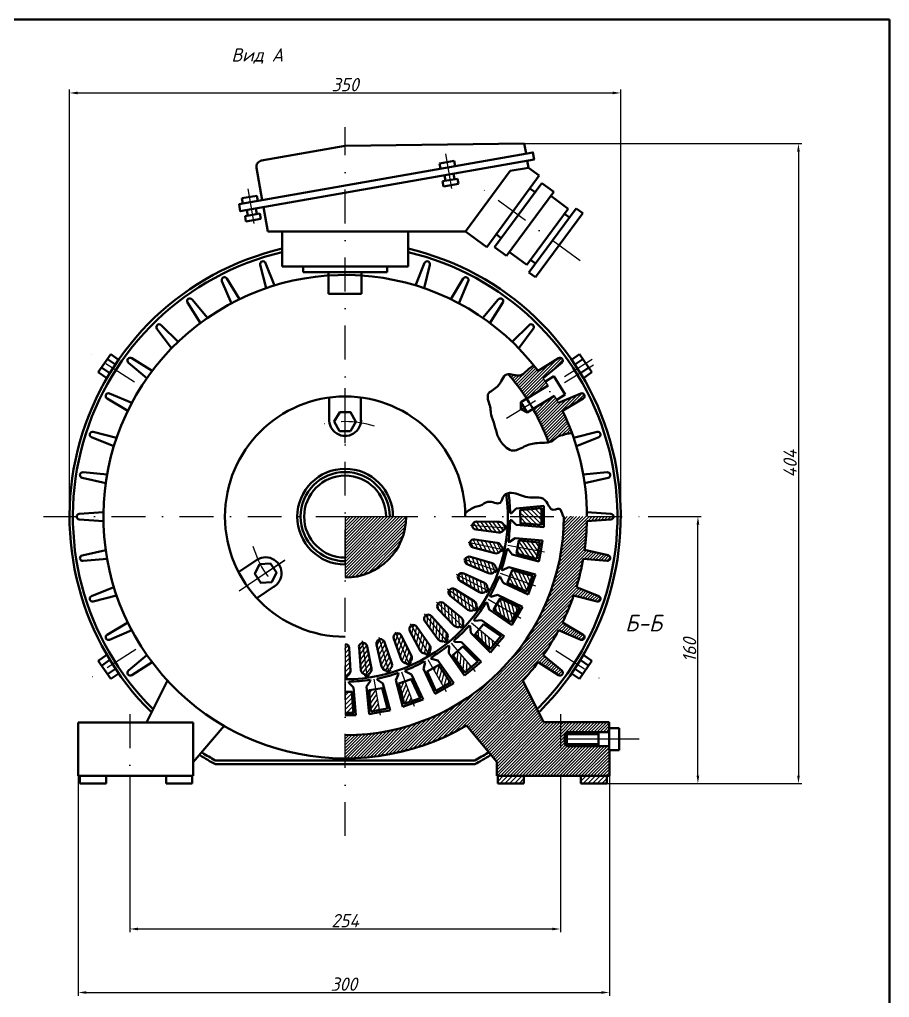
# Model space of a CAD drawing. Header units: millimetres. Extents: x 20 to 1445, y 5 to 729.
# Drawn here: x 510.2 to 836, y 222.6 to 589 of the extents above; entities that cross this region are included whole.
import ezdxf

# ---------------------------------------------------------------- set-up
doc = ezdxf.new("R2010")
doc.units = ezdxf.units.MM
doc.linetypes.add('DASHDOT', pattern=[25.4, 12.7, -6.35, 0, -6.35])
doc.styles.add('GOST', font='isocp3.shx', dxfattribs={"oblique": 15})
doc.styles.add('ЕСКД', font='GOST Common.ttf', dxfattribs={"oblique": 15})
doc.dimstyles.new('GOST', dxfattribs={"dimscale": 0, "dimtxt": 3, "dimasz": 3, "dimexe": 1.25, "dimexo": 0, "dimtad": 1, "dimtoh": 1, "dimdec": 3, "dimdsep": 46, "dimtxsty": 'GOST', "dimcen": 5, "dimadec": 3, "dimazin": 2, "dimtfac": 1, "dimtdec": 4, "dimtmove": 1, "dimatfit": 3, "dimfxl": 1, "dimtolj": 1, "dimtzin": 0, "dimarcsym": 0})
pattern_1 = [(45, (-73.6912, -100.6765), (-0.8802327, 0.8802327), [])]
pattern_2 = [(85, (-73.6912, -100.6765), (-1.2401, 0.1084947), [])]
pattern_3 = [(125, (-73.6912, -100.6765), (-1.0197108, -0.7140092), [])]

# ---------------------------------------------------------------- blocks, each defined once
blk = doc.blocks.new('*D5')
at = {"color": 0, "lineweight": -2, "transparency": 16777216}
for p, q in [((551.51, 305.64), (551.51, 247.04)), ((712.76, 305.67), (712.76, 247.04)), ((554.51, 248.29), (709.76, 248.29))]:
    blk.add_line(p, q, dxfattribs=at)
at = {"color": 0, "transparency": 16777216}
for points in [[(554.51, 248.79), (554.51, 247.79), (551.51, 248.29)], [(709.76, 248.79), (709.76, 247.79), (712.76, 248.29)]]:
    blk.add_solid(points, dxfattribs=at)
at = {"layer": 'Defpoints', "color": 0, "transparency": 16777216}
for p in [(551.51, 305.64), (712.76, 305.67), (712.76, 248.29)]:
    blk.add_point(p, dxfattribs=at)
at = {"color": 0, "transparency": 16777216, "insert": (632.14, 251.41), "char_height": 3, "attachment_point": 5, "style": 'ЕСКД'}
blk.add_mtext('\\A1;{\\H1.6667x;254}', dxfattribs=at)
blk = doc.blocks.new('*D6')
at = {"color": 0, "lineweight": -2, "transparency": 16777216}
for p, q in [((745.58, 402.77), (765.53, 402.77)), ((764.28, 305.78), (764.28, 399.77)), ((736.16, 302.78), (765.53, 302.78))]:
    blk.add_line(p, q, dxfattribs=at)
at = {"color": 0, "transparency": 16777216}
for points in [[(763.78, 399.77), (764.78, 399.77), (764.28, 402.77)], [(763.78, 305.78), (764.78, 305.78), (764.28, 302.78)]]:
    blk.add_solid(points, dxfattribs=at)
at = {"layer": 'Defpoints', "color": 0, "transparency": 16777216}
for p in [(745.58, 402.77), (764.28, 402.77), (736.16, 302.78)]:
    blk.add_point(p, dxfattribs=at)
at = {"color": 0, "transparency": 16777216, "insert": (761.16, 352.78), "char_height": 3, "width": 5.9079, "attachment_point": 5, "rotation": 90, "style": 'ЕСКД'}
blk.add_mtext('\\A1;{\\H1.6667x;160}', dxfattribs=at)
blk = doc.blocks.new('*D7')
at = {"color": 0, "lineweight": -2, "transparency": 16777216}
for p, q in [((528.92, 402.77), (528.92, 562.75)), ((531.92, 561.5), (732.36, 561.5)), ((735.36, 402.77), (735.36, 562.75))]:
    blk.add_line(p, q, dxfattribs=at)
at = {"color": 0, "transparency": 16777216}
for points in [[(531.92, 562), (531.92, 561), (528.92, 561.5)], [(732.36, 562), (732.36, 561), (735.36, 561.5)]]:
    blk.add_solid(points, dxfattribs=at)
at = {"layer": 'Defpoints', "color": 0, "transparency": 16777216}
for p in [(735.36, 561.5), (528.92, 402.77), (735.36, 402.77)]:
    blk.add_point(p, dxfattribs=at)
at = {"color": 0, "transparency": 16777216, "insert": (632.14, 564.62), "char_height": 3, "attachment_point": 5, "style": 'ЕСКД'}
blk.add_mtext('\\A1;{\\H1.6667x;350}', dxfattribs=at)
blk = doc.blocks.new('*D8')
at = {"color": 0, "lineweight": -2, "transparency": 16777216}
for p, q in [((699.25, 542.51), (803.18, 542.51)), ((801.93, 539.51), (801.93, 305.78)), ((726.32, 302.78), (803.18, 302.78))]:
    blk.add_line(p, q, dxfattribs=at)
at = {"color": 0, "transparency": 16777216}
for points in [[(801.43, 539.51), (802.43, 539.51), (801.93, 542.51)], [(801.43, 305.78), (802.43, 305.78), (801.93, 302.78)]]:
    blk.add_solid(points, dxfattribs=at)
at = {"layer": 'Defpoints', "color": 0, "transparency": 16777216}
for p in [(699.25, 542.51), (726.32, 302.78), (801.93, 302.78)]:
    blk.add_point(p, dxfattribs=at)
at = {"color": 0, "transparency": 16777216, "insert": (798.8, 422.64), "char_height": 3, "attachment_point": 5, "rotation": 90, "style": 'ЕСКД'}
blk.add_mtext('\\A1;{\\H1.6667x;404}', dxfattribs=at)
blk = doc.blocks.new('*D9')
at = {"color": 0, "lineweight": -2, "transparency": 16777216}
for p, q in [((532.21, 305.64), (532.21, 223.25)), ((731.1, 305.7), (731.1, 223.25)), ((535.21, 224.5), (728.1, 224.5))]:
    blk.add_line(p, q, dxfattribs=at)
at = {"color": 0, "transparency": 16777216}
for points in [[(535.21, 225), (535.21, 224), (532.21, 224.5)], [(728.1, 225), (728.1, 224), (731.1, 224.5)]]:
    blk.add_solid(points, dxfattribs=at)
at = {"layer": 'Defpoints', "color": 0, "transparency": 16777216}
for p in [(532.21, 305.64), (731.1, 305.7), (731.1, 224.5)]:
    blk.add_point(p, dxfattribs=at)
at = {"color": 0, "transparency": 16777216, "insert": (631.66, 227.62), "char_height": 3, "attachment_point": 5, "style": 'ЕСКД'}
blk.add_mtext('\\A1;{\\H1.6667x;300}', dxfattribs=at)

msp = doc.modelspace()

# ---------------------------------------------------------------- hatches: boundary and pattern name
at = {"transparency": 33554687}
h = msp.add_hatch(dxfattribs=at)
h.set_pattern_fill('ANSI31', color=256, scale=0.2588, style=0)
edge = h.paths.add_edge_path()
edge.add_spline(control_points=[(702.7453, 459.4668), (699.9138, 457.6674), (698.5461, 454.5177), (694.5766, 456.2561), (693.2287, 456.1622)], knot_values=[2.56126803, 2.56126803, 2.56126803, 2.56126803, 12.30466746, 20.68864538, 20.68864538, 20.68864538, 20.68864538], degree=3, periodic=0)
edge.add_arc((631.4047, 402.3273), 81.9781, 32.975966, 41.048608, ccw=False)
edge.add_line((700.1761, 446.9469), (708.2266, 451.8654))
edge.add_arc((632.1364, 402.7743), 90.552, 32.828847, 34.943129)
edge.add_line((706.3637, 454.6391), (713.2995, 460.4524))
edge.add_arc((712.6271, 461.2546), 1.0467, 309.968209, 482.031791)
edge.add_line((712.072, 462.142), (704.3999, 457.342))
edge.add_arc((632.1364, 402.7743), 90.552, 37.057217, 38.76129)
h = msp.add_hatch(dxfattribs=at)
h.set_pattern_fill('ANSI31', color=256, scale=0.2588, style=0)
edge = h.paths.add_edge_path()
edge.add_spline(control_points=[(708.3362, 430.6461), (708.9004, 430.7689), (710.2613, 431.2565), (711.961, 433.3266), (714.2853, 433.3165), (715.2509, 433.9632), (717.1225, 434.0316)], knot_values=[124.2265027, 124.2265027, 124.2265027, 124.2265027, 127.55042203, 132.70067985, 138.45738994, 139.4971217, 139.4971217, 139.4971217, 139.4971217], degree=3, periodic=0)
edge.add_arc((632.1364, 402.7743), 90.552, 20.193153, 25.942958)
edge.add_line((713.5634, 442.3886), (721.3232, 447.0453))
edge.add_arc((720.7846, 447.9428), 1.0467, 300.968209, 473.031791)
edge.add_line((720.3751, 448.9061), (712.0467, 445.3654))
edge.add_arc((632.1364, 402.7743), 90.552, 28.057042, 30.016182)
edge.add_line((710.5439, 448.0724), (702.4933, 443.154))
edge.add_arc((631.4047, 402.3273), 81.9781, 20.208882, 29.869062, ccw=False)
h = msp.add_hatch(dxfattribs=at)
h.set_pattern_fill('ANSI31', scale=0.392075, angle=90)
h.set_pattern_definition([(135, (-73.6912, -100.6765), (-0.8802327, -0.8802327), [])])
h.paths.add_polyline_path([(705.6527, 402.7913), (705.6456, 405.9572), (697.758, 405.2504), (697.7644, 402.7799)])
h.paths.add_polyline_path([(705.6598, 399.6422), (705.6527, 402.7743), (697.7644, 402.7743), (697.7709, 400.3098)])
h = msp.add_hatch(dxfattribs=at)
h.set_pattern_fill('ANSI31', color=256, scale=0.2588)
edge = h.paths.add_edge_path()
edge.add_line((712.7622, 325.7457), (706.478, 325.7457))
edge.add_line((706.478, 325.7457), (698.6616, 341.3409))
edge.add_arc((632.1364, 402.7743), 90.552, 317.278755, 322.942958)
edge.add_line((704.4001, 348.2068), (712.0721, 343.4069))
edge.add_arc((712.6273, 344.2942), 1.0467, 237.968209, 410.031791)
edge.add_line((713.2996, 345.0964), (706.3639, 350.9097))
edge.add_arc((632.1364, 402.7743), 90.552, 325.057042, 331.942958)
edge.add_line((712.0467, 360.1831), (720.3751, 356.6425))
edge.add_arc((720.7846, 357.6058), 1.0467, 246.968209, 419.031791)
edge.add_line((721.3232, 358.5033), (713.5634, 363.1599))
edge.add_arc((632.1364, 402.7743), 90.552, 334.057042, 340.942958)
edge.add_line((717.7256, 373.2082), (726.5053, 371.014))
edge.add_arc((726.7591, 372.0295), 1.0467, 255.968209, 428.031791)
edge.add_line((727.1507, 373.0002), (718.758, 376.3857))
edge.add_arc((632.1364, 402.7743), 90.552, 343.057042, 349.978809)
edge.add_line((721.3069, 387.0171), (730.3223, 386.2233))
edge.add_arc((730.4141, 387.266), 1.0467, 264.968209, 437.031791)
edge.add_line((730.649, 388.286), (721.8275, 390.3175))
edge.add_arc((632.1364, 402.7743), 90.552, 352.09303, 358.942958)
edge.add_line((722.673, 401.1038), (731.701, 401.7301))
edge.add_arc((731.6286, 402.7743), 1.0467, 273.968209, 360)
edge.add_line((732.6753, 402.7743), (714.0426, 402.7743))
edge.add_arc((632.1364, 402.7743), 81.9063, -90, 0, ccw=False)
edge.add_line((632.1364, 320.868), (632.1364, 312.2223))
edge.add_arc((632.1364, 402.7743), 90.552, 270, 300.152809)
edge.add_line((677.6214, 324.475), (688.9113, 310.9449))
edge.add_line((688.9113, 310.9449), (688.9113, 305.6413))
edge.add_line((688.9113, 305.6413), (712.7622, 305.6793))
edge.add_line((712.7622, 305.6793), (712.7622, 325.7457))
h.paths.add_polyline_path([(712.7622, 305.6793), (731.1032, 305.7006), (731.0978, 315.2985), (731.0969, 316.7792), (731.0954, 316.7792), (715.1398, 316.7792), (714.3997, 317.5194), (714.3997, 319.396), (714.3997, 319.3841)], flags=17)
h = msp.add_hatch(dxfattribs=at)
h.set_pattern_fill('ANSI31', scale=0.2588)
edge = h.paths.add_edge_path()
edge.add_line((632.1364, 402.7743), (654.9736, 402.7743))
edge.add_arc((632.1364, 402.7743), 22.8372, -90, 0, ccw=False)
edge.add_line((632.1364, 379.937), (632.1364, 402.7743))
h = msp.add_hatch(dxfattribs=at)
h.set_pattern_fill('ANSI31', scale=0.392075, angle=80)
h.set_pattern_definition(pattern_3)
h.paths.add_polyline_path([(689.8671, 400.8475), (681.3992, 400.9535, 0.41421356), (679.7626, 399.5292), (692.2898, 398.6603), (692.3364, 399.3318), (691.6681, 399.3789, 0.31748755)])
h.paths.add_polyline_path([(691.575, 398.0348), (692.2431, 397.9877), (692.2898, 398.6603), (679.7626, 399.5292, 0.41421356), (681.1869, 397.8925), (689.5883, 396.8285, 0.31755001)])
h = msp.add_hatch(dxfattribs=at)
h.set_pattern_fill('ANSI31', scale=0.392075, angle=72)
h.set_pattern_definition([(117, (-73.6912, -100.6765), (-1.109158, -0.5651442), [])])
h.paths.add_polyline_path([(689.0633, 393.0006), (680.687, 394.247, 0.41421356), (678.8733, 393.0562), (691.1691, 390.5068), (691.3058, 391.1659), (690.6499, 391.3027, 0.31748755)])
h.paths.add_polyline_path([(691.1691, 390.5068), (678.8733, 393.0562, 0.41421356), (680.0641, 391.2425), (688.2454, 389.0558, 0.31755001), (690.3766, 389.9834), (691.0323, 389.8467)])
h = msp.add_hatch(dxfattribs=at)
h.set_pattern_fill('ANSI31', scale=0.392075, angle=80)
h.set_pattern_definition(pattern_3)
h.paths.add_polyline_path([(697.1923, 393.8142), (696.7686, 391.3851), (704.5396, 390.0299), (705.0823, 393.1345)])
h.paths.add_polyline_path([(703.9948, 386.9138), (704.5396, 390.0299), (696.7686, 391.3851), (696.3433, 388.9471)])
h = msp.add_hatch(dxfattribs=at)
h.set_pattern_fill('ANSI31', scale=0.392075, angle=64)
h.set_pattern_definition([(109, (-73.6912, -100.6765), (-1.1770166, -0.4052793), [])])
h.paths.add_polyline_path([(679.0636, 387.6956, 0.41421356), (677.1064, 386.7592), (688.9485, 382.5817), (689.1724, 383.2164), (688.5409, 383.44, 0.31748755), (687.1967, 385.3357)])
h.paths.add_polyline_path([(677.1064, 386.7592, 0.41421356), (678.0428, 384.802), (685.8564, 381.5365, 0.31755001), (688.0928, 382.1694), (688.7242, 381.9459), (688.9485, 382.5817)])
h = msp.add_hatch(dxfattribs=at)
h.set_pattern_fill('ANSI31', scale=0.392075, angle=56)
h.set_pattern_definition([(101, (-73.6912, -100.6765), (-1.2219659, -0.2375261), [])])
h.paths.add_polyline_path([(676.5832, 381.4604, 0.41483946), (674.5143, 380.7993), (685.6701, 375.0345), (685.9794, 375.6326), (685.3846, 375.941, 0.31748755), (684.3141, 378.0036)])
h.paths.add_polyline_path([(674.5143, 380.7993, 0.41358794), (675.1739, 378.7348), (682.4637, 374.425, 0.31755001), (684.7659, 374.7441), (685.3606, 374.4358), (685.6701, 375.0345)])
h = msp.add_hatch(dxfattribs=at)
h.set_pattern_fill('ANSI31', scale=0.392075, angle=70)
h.set_pattern_definition([(115, (-73.6912, -100.6765), (-1.1282055, -0.5260909), [])])
h.paths.add_polyline_path([(701.2264, 377.6503), (702.3027, 380.6443), (694.6455, 382.6646), (693.8089, 380.3347)])
h.paths.add_polyline_path([(700.1664, 374.7016), (701.2264, 377.6503), (693.8089, 380.3347), (692.9759, 378.0146)])
h = msp.add_hatch(dxfattribs=at)
h.set_pattern_fill('ANSI31', scale=0.392075, angle=54)
h.set_pattern_definition([(99, (-73.6912, -100.6765), (-1.229511, -0.1947354), [])])
h.paths.add_polyline_path([(673.2725, 375.6127, 0.41421356), (671.1344, 375.2437), (681.3946, 368.0039), (681.7827, 368.5538), (681.2357, 368.9407, 0.31748755), (680.4575, 371.1304)])
h.paths.add_polyline_path([(671.1344, 375.2437, 0.41421356), (671.5035, 373.1056), (678.1349, 367.8387, 0.31755001), (680.4591, 367.8398), (681.0059, 367.453), (681.3946, 368.0039)])
h = msp.add_hatch(dxfattribs=at)
h.set_pattern_fill('ANSI31', scale=0.392075, angle=48)
h.set_pattern_definition([(93, (-73.6912, -100.6765), (-1.243131, -0.0651497), [])])
h.paths.add_polyline_path([(669.1995, 370.2714, 0.41421356), (667.031, 370.199), (676.2017, 361.6208), (676.6615, 362.1124), (676.1727, 362.5706, 0.31748755), (675.7021, 364.8463)])
h.paths.add_polyline_path([(667.031, 370.199, 0.41421356), (667.1034, 368.0306), (672.9501, 361.9042, 0.31755001), (675.2525, 361.5866), (675.7411, 361.1285), (676.2017, 361.6208)])
h = msp.add_hatch(dxfattribs=at)
h.set_pattern_fill('ANSI31', scale=0.392075, angle=60)
h.set_pattern_definition([(105, (-73.6912, -100.6765), (-1.2024203, -0.3221875), [])])
h.paths.add_polyline_path([(694.2031, 363.2599), (695.7974, 366.0058), (688.97, 369.9569), (687.7262, 367.8129)])
h.paths.add_polyline_path([(690.2054, 372.0865), (688.97, 369.9569), (695.7974, 366.0058), (697.374, 368.7212)])
h = msp.add_hatch(dxfattribs=at)
h.set_pattern_fill('ANSI31', scale=0.392075, angle=40)
h.set_pattern_definition(pattern_2)
h.paths.add_polyline_path([(664.4325, 365.5299, 0.41170074), (662.2848, 365.7626), (670.1882, 356.0045), (670.7104, 356.4282), (670.2888, 356.9489, 0.31748755), (670.1334, 359.2676)])
h.paths.add_polyline_path([(662.2848, 365.7626, 0.41673086), (662.0501, 363.5963), (667.0053, 356.7288, 0.31755001), (669.2428, 356.0998), (669.6643, 355.5792), (670.1882, 356.0045)])
h = msp.add_hatch(dxfattribs=at)
h.set_pattern_fill('ANSI31', scale=0.392075, angle=24)
h.set_pattern_definition([(69, (-73.6912, -100.6765), (-1.1621555, 0.4461097), [])])
h.paths.add_polyline_path([(651.1534, 358.9892, 0.41421356), (650.3577, 356.9707), (653.2866, 349.0248, 0.31755001), (655.2729, 347.8179), (655.5391, 347.2033), (656.1575, 347.472)])
h.paths.add_polyline_path([(653.1719, 358.1934, 0.41421356), (651.1534, 358.9892), (656.1575, 347.472), (656.7748, 347.7402), (656.5085, 348.355, 0.31748755), (656.9815, 350.6302)])
h = msp.add_hatch(dxfattribs=at)
h.set_pattern_fill('ANSI31', scale=0.392075, angle=32)
h.set_pattern_definition([(77, (-73.6912, -100.6765), (-1.212932, 0.2800274), [])])
h.paths.add_polyline_path([(659.0488, 361.4741, 0.41421356), (656.9409, 361.988), (663.4642, 351.258), (664.0393, 351.6077), (663.692, 352.1805, 0.31748755), (663.8512, 354.4989)])
h.paths.add_polyline_path([(656.9409, 361.988, 0.41421356), (656.4269, 359.8801), (660.4088, 352.4061, 0.31755001), (662.5408, 351.4805), (662.8881, 350.9078), (663.4642, 351.258)])
h = msp.add_hatch(dxfattribs=at)
h.set_pattern_fill('ANSI31', scale=0.392075, angle=50)
h.set_pattern_definition([(95, (-73.6912, -100.6765), (-1.2401, -0.1084947), [])])
h.paths.add_polyline_path([(683.9966, 362.488), (682.4129, 360.5924), (688.4608, 355.5281), (690.491, 357.9562)], flags=17)
h.paths.add_polyline_path([(686.4402, 353.1115), (690.491, 357.9562), (683.9966, 362.488), (680.8289, 358.6965)])
h = msp.add_hatch(dxfattribs=at)
h.set_pattern_fill('ANSI31', scale=0.392075, angle=8)
h.set_pattern_definition([(53, (-73.6912, -100.6765), (-0.994171, 0.7491616), [])])
h.paths.add_polyline_path([(640.375, 354.1714, 0.41421356), (638.6473, 355.4838), (640.3469, 343.042), (641.0138, 343.1331), (640.9239, 343.797, 0.31748755), (641.9951, 345.8592)])
h.paths.add_polyline_path([(638.6473, 355.4838, 0.41421356), (637.3349, 353.7561), (638.0035, 345.314, 0.31755001), (639.589, 343.6145), (639.6789, 342.9508), (640.3469, 343.042)])
h = msp.add_hatch(dxfattribs=at)
h.set_pattern_fill('ANSI31', scale=0.392075, angle=16)
h.set_pattern_definition([(61, (-73.6912, -100.6765), (-1.088759, 0.603509), [])])
h.paths.add_polyline_path([(646.8943, 355.7427, 0.41421356), (645.002, 356.8041), (648.4028, 344.716), (649.0508, 344.8983), (648.87, 345.5434, 0.31748755), (649.6463, 347.7338)])
h.paths.add_polyline_path([(645.002, 356.8041, 0.41421356), (643.9406, 354.9117), (645.7682, 346.6428, 0.31755001), (647.5732, 345.1784), (647.7538, 344.5334), (648.4028, 344.716)])
h = msp.add_hatch(dxfattribs=at)
h.set_pattern_fill('ANSI31', scale=0.392075)
h.set_pattern_definition(pattern_1)
h.paths.add_polyline_path([(633.6705, 353.5035, 0.41421356), (632.1364, 355.0377), (632.1364, 342.4803), (632.8095, 342.4803), (632.8102, 343.1503, 0.31748755), (634.1507, 345.0486)])
h = msp.add_hatch(dxfattribs=at)
h.set_pattern_fill('ANSI31', scale=0.392075, angle=40)
h.set_pattern_definition(pattern_2)
h.paths.add_polyline_path([(679.3923, 346.4581), (681.8106, 348.4878), (676.211, 354.0875), (674.3215, 352.5005)], flags=17)
h.paths.add_polyline_path([(676.9736, 344.4279), (681.8106, 348.4878), (676.211, 354.0875), (672.4278, 350.9099)])
h = msp.add_hatch(dxfattribs=at)
h.set_pattern_fill('ANSI31', scale=0.392075, angle=30)
h.set_pattern_definition([(75, (-73.6912, -100.6765), (-1.2024203, 0.3221875), [])])
h.paths.add_polyline_path([(664.9501, 345.9386), (662.8069, 344.7014), (666.1539, 337.5266), (668.8937, 339.1068)], flags=17)
h.paths.add_polyline_path([(667.0858, 347.1714), (662.8069, 344.7014), (666.1539, 337.5266), (671.6243, 340.6817)])
h = msp.add_hatch(dxfattribs=at)
h.set_pattern_fill('ANSI31', scale=0.392075, angle=20)
h.set_pattern_definition([(65, (-73.6912, -100.6765), (-1.1282055, 0.5260909), [])])
h.paths.add_polyline_path([(657.2441, 333.6839), (660.2096, 334.7513), (656.8893, 341.9408), (654.5695, 341.1049)], flags=17)
h.paths.add_polyline_path([(654.2677, 332.6125), (660.2096, 334.7513), (656.8893, 341.9408), (652.2413, 340.2658)])
h = msp.add_hatch(dxfattribs=at)
h.set_pattern_fill('ANSI31', scale=0.392075)
h.set_pattern_definition(pattern_1)
h.paths.add_polyline_path([(634.6055, 337.1483), (632.1374, 337.1462), (632.1374, 329.258), (635.2984, 329.2595)])
h = msp.add_hatch(dxfattribs=at)
h.set_pattern_fill('ANSI31', scale=0.392075, angle=10)
h.set_pattern_definition([(55, (-73.6912, -100.6765), (-1.0197108, 0.7140092), [])])
h.paths.add_polyline_path([(644.8935, 330.3733), (648.0041, 330.9198), (645.9602, 338.5707), (643.5297, 338.1428)], flags=17)
h.paths.add_polyline_path([(641.7843, 329.8271), (648.0041, 330.9198), (645.9602, 338.5707), (641.0945, 337.714)])
h = msp.add_hatch(dxfattribs=at)
h.set_pattern_fill('ANSI31', color=256, scale=0.2588)
h.paths.add_polyline_path([(731.0919, 325.6902), (731.0954, 325.7457), (712.7622, 325.7457), (712.7622, 305.6707), (731.1032, 305.7006), (731.0978, 315.2985), (731.0954, 315.2985), (731.0954, 316.7792), (729.8565, 316.7792), (715.1398, 316.7792), (714.3997, 317.5194), (714.3997, 321.2727), (715.1398, 322.0129), (729.8565, 322.0129), (731.094, 322.0129)])
h = msp.add_hatch(dxfattribs=at)
h.set_pattern_fill('ANSI31', color=256, scale=0.392075, style=0)
h.set_pattern_definition([(45, (56.3202, 64.9606), (-0.8802327, 0.8802327), [])])
h.paths.add_polyline_path([(689.2813, 305.6417), (689.2813, 302.7777), (699.1201, 302.7777), (699.1201, 305.6539)])
h = msp.add_hatch(dxfattribs=at)
h.set_pattern_fill('ANSI31', color=256, scale=0.392075, style=0)
h.set_pattern_definition([(45, (50.3712, 64.9606), (-0.8802327, 0.8802327), [])])
h.paths.add_polyline_path([(720.3724, 305.6874), (720.3724, 302.7777), (730.2112, 302.7777), (730.2112, 305.6995)])

# ---------------------------------------------------------------- linework, layer by layer
at = {"lineweight": 50, "transparency": 33554687}
for p, q in [((836.0071, 589), (20, 589)), ((836.0071, 5), (836.0071, 589)), ((699.25, 542.506), (632.1364, 541.6826)), ((699.25, 542.506), (699.9092, 538.7671)), ((600.816, 536.16), (632.1364, 541.6826)), ((673.0407, 536.0709), (667.465, 535.0877)), ((667.465, 535.0877), (667.8141, 533.1079)), ((673.0407, 536.0709), (673.3898, 534.091)), ((700.3696, 536.1564), (700.8375, 533.5029)), ((598.9228, 533.4119), (601.0521, 521.3359)), ((673.1239, 529.1858), (672.7534, 531.2869)), ((693.973, 532.2925), (677.2583, 509.5403)), ((700.8375, 533.5029), (693.973, 532.2925)), ((700.8375, 533.5029), (704.8499, 530.5552)), ((674.2206, 529.3792), (668.6449, 528.3961)), ((668.6449, 528.3961), (668.9941, 526.4162)), ((669.7417, 528.5895), (669.3712, 530.6905)), ((674.2206, 529.3792), (674.5697, 527.3993)), ((704.8499, 530.5552), (685.1516, 503.7415)), ((705.7643, 527.7186), (688.1318, 503.7171)), ((710.25, 524.4232), (705.7643, 527.7186)), ((674.5697, 527.3993), (668.9941, 526.4162)), ((710.25, 524.4232), (692.6175, 500.4217)), ((703.2722, 524.3264), (701.3249, 525.7569)), ((599.0381, 523.0222), (593.4625, 522.0391)), ((593.4625, 522.0391), (593.8116, 520.0592)), ((599.0381, 523.0222), (599.3873, 521.0423)), ((715.6803, 518.1473), (709.159, 522.9381)), ((595.7391, 515.5408), (595.3686, 517.6419)), ((599.1213, 516.1372), (598.7509, 518.2383)), ((601.5124, 518.7252), (603.132, 509.5403)), ((715.6803, 518.1473), (700.2299, 497.116)), ((718.6346, 518.2636), (701.0021, 494.262)), ((721.1085, 516.4462), (718.6346, 518.2636)), ((600.2181, 516.3306), (594.6424, 515.3474)), ((594.6424, 515.3474), (594.9915, 513.3675)), ((600.5672, 514.3507), (594.9915, 513.3675)), ((600.2181, 516.3306), (600.5672, 514.3507)), ((721.1085, 516.4462), (703.476, 492.4446)), ((716.1425, 514.8714), (714.2793, 516.2402)), ((608.5851, 509.5403), (603.132, 509.5403)), ((677.2583, 509.5403), (608.5851, 509.5403)), ((608.5851, 509.5403), (608.5851, 496.4562)), ((655.6877, 496.4562), (655.6877, 509.5403)), ((677.2583, 509.5403), (685.1516, 503.7415)), ((690.6239, 507.1093), (688.6766, 508.5398)), ((692.6175, 500.4217), (688.1318, 503.7171)), ((700.2299, 497.116), (693.7086, 501.9068)), ((703.4942, 497.6543), (701.6309, 499.0231)), ((602.5703, 488.3635), (600.3761, 497.1432)), ((605.7478, 489.3959), (602.3623, 497.7886)), ((655.6877, 496.4562), (608.5851, 496.4562)), ((616.4355, 496.4562), (618.5289, 496.4562)), ((616.4355, 496.4562), (616.4355, 494.3627)), ((647.8372, 494.3627), (647.8372, 496.4562)), ((658.5194, 489.3976), (661.9104, 497.8041)), ((661.6988, 488.3647), (663.8966, 497.1587)), ((589.5452, 482.6846), (586.0046, 491.013)), ((592.522, 484.2014), (587.8654, 491.9611)), ((616.4355, 494.3627), (647.8372, 494.3627)), ((625.9648, 486.248), (625.9648, 494.3627)), ((638.3079, 486.248), (638.3079, 494.3627)), ((671.7507, 484.2014), (676.4074, 491.9611)), ((674.7275, 482.6846), (678.2682, 491.013)), ((703.476, 492.4446), (701.0021, 494.262)), ((580.6186, 477.2366), (574.8096, 484.1759)), ((638.3079, 486.248), (625.9648, 486.248)), ((683.6562, 477.2366), (689.4651, 484.1759)), ((577.9145, 475.2745), (573.1193, 482.9494)), ((686.3603, 475.2745), (691.1555, 482.9494)), ((567.1212, 465.9278), (561.6665, 473.1489)), ((569.5483, 468.2143), (563.2419, 474.52)), ((694.7265, 468.2143), (701.0329, 474.52)), ((697.1535, 465.9278), (702.6082, 473.1489)), ((544.3391, 463.5939), (539.68, 456.8521)), ((546.0922, 459.7732), (543.1188, 461.828)), ((547.2973, 461.5496), (544.3391, 463.5939)), ((559.8726, 457.3418), (552.2006, 462.1417)), ((704.3999, 457.342), (712.072, 462.142)), ((716.9767, 461.5477), (719.9349, 463.592)), ((718.1818, 459.7713), (721.1553, 461.8261)), ((719.9349, 463.592), (724.5939, 456.85)), ((543.9958, 456.4787), (540.9004, 458.6179)), ((557.9088, 454.6389), (550.9731, 460.4521)), ((706.3637, 454.6391), (713.2995, 460.4524)), ((720.2781, 456.4768), (723.3736, 458.6159)), ((542.8947, 454.6304), (539.68, 456.8521)), ((707.1795, 453.424), (710.3613, 455.3672)), ((710.3613, 455.3672), (714.5626, 448.4879)), ((721.3792, 454.6285), (724.5939, 456.85)), ((697.9728, 445.6008), (708.2262, 451.8651)), ((550.7095, 442.389), (542.9554, 447.0423)), ((552.2259, 445.365), (543.9036, 448.9031)), ((626.1968, 438.4736), (626.1968, 447.3898)), ((638.076, 438.4736), (638.076, 447.3898)), ((700.29, 441.8079), (710.5434, 448.0721)), ((711.4003, 446.5567), (714.5626, 448.4879)), ((712.0467, 445.3654), (720.3751, 448.9061)), ((713.5634, 442.3886), (721.3232, 447.0453)), ((697.9728, 445.6008), (700.29, 441.8079)), ((697.9728, 445.6008), (697.976, 442.9985)), ((700.29, 441.8079), (697.976, 442.9985)), ((545.5148, 429.1629), (537.1221, 432.5483)), ((546.5472, 432.3404), (537.7674, 434.5346)), ((717.7256, 432.3404), (726.5053, 434.5346)), ((718.758, 429.1629), (727.1507, 432.5483)), ((542.9758, 418.5872), (533.9609, 419.381)), ((721.297, 418.5872), (730.3119, 419.381)), ((542.4531, 415.2874), (533.6342, 417.3183)), ((721.8196, 415.2874), (730.6386, 417.3183)), ((706.5245, 406.8081), (696.2008, 405.8833)), ((706.5349, 402.7925), (706.5245, 406.8081)), ((541.5998, 404.4448), (532.5717, 403.8185)), ((693.9702, 404.111), (694.4189, 404.1121)), ((696.2008, 405.8833), (694.4189, 404.1121)), ((722.673, 404.4448), (731.701, 403.8185)), ((541.5998, 401.1038), (532.5717, 401.7301)), ((632.1364, 402.7743), (632.1364, 402.7743)), ((689.8671, 400.8475), (681.3992, 400.9535)), ((692.3364, 399.3318), (691.6682, 399.3789)), ((692.3364, 399.3318), (692.2431, 397.9877)), ((693.9768, 401.4127), (694.4255, 401.4138)), ((696.216, 399.6514), (694.4255, 401.4138)), ((706.5441, 398.777), (696.216, 399.6514)), ((706.5349, 402.7925), (706.5441, 398.777)), ((722.673, 401.1038), (731.701, 401.7301)), ((689.5883, 396.8285), (681.1869, 397.8925)), ((692.2431, 397.9877), (691.575, 398.0348)), ((689.0633, 393.0006), (680.687, 394.247)), ((693.2623, 393.3532), (693.7044, 393.2766)), ((695.7661, 394.7124), (693.7044, 393.2766)), ((706.094, 393.8349), (695.7661, 394.7124)), ((705.4086, 389.8783), (706.094, 393.8349)), ((542.4531, 390.2612), (533.6342, 388.2303)), ((688.2454, 389.0558), (680.0641, 391.2425)), ((691.0323, 389.8467), (690.3766, 389.9834)), ((691.3058, 391.1659), (690.6501, 391.3026)), ((691.3058, 391.1659), (691.0323, 389.8467)), ((692.8014, 390.6947), (693.2435, 390.618)), ((694.7016, 388.572), (693.2435, 390.618)), ((704.7222, 385.9218), (694.7016, 388.572)), ((705.4086, 389.8783), (704.7222, 385.9218)), ((721.8275, 390.3175), (730.649, 388.286)), ((542.9758, 386.9613), (533.9609, 386.1676)), ((599.4373, 386.7902), (592.2367, 381.9454)), ((685.8564, 381.5365), (678.0428, 384.802)), ((687.1967, 385.3357), (679.0636, 387.6956)), ((721.3069, 387.0171), (730.3223, 386.2233)), ((684.3141, 378.0036), (676.5832, 381.4604)), ((688.7242, 381.9459), (688.0928, 382.1694)), ((689.1724, 383.2164), (688.541, 383.44)), ((689.1724, 383.2164), (688.7242, 381.9459)), ((690.6978, 382.8819), (691.1198, 382.7297)), ((693.3996, 383.7855), (691.1198, 382.7297)), ((703.4181, 381.1275), (693.3996, 383.7855)), ((702.0559, 377.3501), (703.4181, 381.1275)), ((682.4637, 374.425), (675.1739, 378.7348)), ((689.7821, 380.3438), (690.2042, 380.1916)), ((691.2848, 377.9234), (690.2042, 380.1916)), ((700.6927, 373.573), (691.2848, 377.9234)), ((702.0559, 377.3501), (700.6927, 373.573)), ((545.5148, 376.3857), (537.1221, 373.0002)), ((606.0687, 376.9342), (599.0775, 372.2303)), ((680.4575, 371.1304), (673.2725, 375.6127)), ((685.3606, 374.4358), (684.7659, 374.7441)), ((685.9794, 375.6326), (685.3606, 374.4358)), ((685.9794, 375.6326), (685.3847, 375.9409)), ((718.758, 376.3857), (727.1507, 373.0002)), ((546.5472, 373.2082), (537.7674, 371.014)), ((675.7021, 364.8463), (669.1995, 370.2714)), ((678.1349, 367.8387), (671.5035, 373.1056)), ((685.008, 370.6764), (685.3965, 370.4521)), ((686.0599, 368.0289), (685.3965, 370.4521)), ((686.3571, 373.0132), (686.7457, 372.7888)), ((689.176, 373.4258), (686.7457, 372.7888)), ((698.5683, 369.0417), (689.176, 373.4258)), ((717.7256, 373.2082), (726.5053, 371.014)), ((672.9501, 361.9042), (667.1034, 368.0306)), ((681.0059, 367.453), (680.4591, 367.8398)), ((681.7827, 368.5538), (681.0059, 367.453)), ((681.7827, 368.5538), (681.2359, 368.9406)), ((694.5526, 362.0866), (686.0599, 368.0289)), ((696.5609, 365.5639), (698.5683, 369.0417)), ((550.7095, 363.1595), (542.9554, 358.5063)), ((667.0053, 356.7288), (662.0501, 363.5963)), ((670.1334, 359.2676), (664.4325, 365.5299)), ((680.3633, 364.0517), (680.7076, 363.764)), ((683.2112, 363.9745), (680.7076, 363.764)), ((691.7117, 358.0434), (683.2112, 363.9745)), ((696.5609, 365.5639), (694.5526, 362.0866)), ((713.5634, 363.1599), (721.3232, 358.5033)), ((552.2259, 360.1835), (543.9036, 356.6455)), ((660.4088, 352.4061), (656.4269, 359.8801)), ((663.8512, 354.4989), (659.0488, 361.4741)), ((675.7411, 361.1285), (675.2525, 361.5866)), ((676.6615, 362.1124), (675.7411, 361.1285)), ((676.6615, 362.1124), (676.1728, 362.5705)), ((678.6331, 361.9812), (678.9774, 361.6935)), ((678.6331, 361.9812), (678.6331, 361.9812)), ((679.2151, 359.1924), (678.9774, 361.6935)), ((686.5619, 351.8808), (679.2151, 359.1924)), ((712.0467, 360.1831), (720.3751, 356.6425)), ((649.6463, 347.7338), (646.8943, 355.7427)), ((653.2866, 349.0248), (650.3577, 356.9707)), ((656.9815, 350.6302), (653.1719, 358.1934)), ((669.6643, 355.5792), (669.2428, 356.0998)), ((670.7104, 356.4282), (669.6643, 355.5792)), ((670.7104, 356.4282), (670.2889, 356.9488)), ((672.9074, 356.2645), (673.1962, 355.9211)), ((675.698, 355.6912), (673.1962, 355.9211)), ((683.0324, 348.3672), (675.698, 355.6912)), ((689.1372, 354.9618), (691.7117, 358.0434)), ((634.1507, 345.0486), (633.6705, 353.5035)), ((638.0035, 345.314), (637.3349, 353.7561)), ((641.9951, 345.8592), (640.375, 354.1714)), ((645.7682, 346.6428), (643.9406, 354.9117)), ((664.0393, 351.6077), (663.692, 352.1804)), ((670.8423, 354.5279), (671.131, 354.1845)), ((670.9284, 351.6803), (671.131, 354.1845)), ((689.1372, 354.9618), (686.5619, 351.8808)), ((542.9399, 350.9494), (539.68, 348.6965)), ((544.3391, 341.9547), (539.68, 348.6965)), ((544.0426, 349.1022), (540.9004, 346.9306)), ((557.9088, 350.9097), (550.9731, 345.0964)), ((559.8726, 348.2068), (552.2006, 343.4069)), ((656.7748, 347.7402), (656.5086, 348.3548)), ((661.4661, 345.7206), (662.1009, 348.1515)), ((661.8762, 348.5398), (662.1009, 348.1515)), ((662.8881, 350.9078), (662.5408, 351.4805)), ((664.0393, 351.6077), (662.8881, 350.9078)), ((664.2117, 349.8911), (664.4364, 349.5028)), ((666.8603, 348.8415), (664.4364, 349.5028)), ((672.8101, 340.3542), (666.8603, 348.8415)), ((676.8858, 343.1983), (670.9284, 351.6803)), ((679.9595, 345.7823), (683.0324, 348.3672)), ((704.4001, 348.2068), (712.0721, 343.4069)), ((706.3639, 350.9097), (713.2996, 345.0964)), ((719.9323, 341.9527), (724.5916, 348.6945)), ((720.2289, 349.1003), (723.3712, 346.9286)), ((721.3317, 350.9474), (724.5916, 348.6945)), ((546.1418, 345.8097), (543.1188, 343.7206)), ((647.7538, 344.5334), (647.5732, 345.1784)), ((649.0508, 344.8983), (647.7538, 344.5334)), ((649.0508, 344.8983), (648.8701, 345.5433)), ((654.541, 345.1257), (654.6936, 344.7037)), ((656.9625, 343.6247), (654.6936, 344.7037)), ((655.5391, 347.2033), (655.2729, 347.8179)), ((656.7748, 347.7402), (655.5391, 347.2033)), ((665.8587, 336.3323), (661.4661, 345.7206)), ((679.9595, 345.7823), (676.8858, 343.1983)), ((718.1297, 345.8078), (721.1527, 343.7186)), ((547.3484, 344.0343), (544.3391, 341.9547)), ((557.704, 325.6309), (565.5897, 341.3642)), ((632.8095, 342.4803), (632.1364, 342.4803)), ((632.8095, 342.4803), (632.8102, 343.1502)), ((633.4729, 340.9372), (633.4729, 340.4885)), ((639.6789, 342.9508), (639.589, 343.6145)), ((641.0138, 343.1331), (639.6789, 342.9508)), ((640.1819, 339.1318), (641.6113, 341.198)), ((641.0138, 343.1331), (640.9239, 343.7968)), ((641.5333, 341.6399), (641.6113, 341.198)), ((644.1904, 342.109), (644.2684, 341.6672)), ((646.3189, 340.2154), (644.2684, 341.6672)), ((651.1018, 341.5058), (652.1561, 343.7863)), ((653.7667, 331.4891), (651.1018, 341.5058)), ((652.0035, 344.2082), (652.1561, 343.7863)), ((661.3193, 334.2197), (656.9625, 343.6247)), ((706.478, 325.7457), (698.6616, 341.3409)), ((716.923, 344.0325), (719.9323, 341.9527)), ((635.2397, 338.7023), (633.4729, 340.4885)), ((636.1393, 328.3764), (635.2397, 338.7023)), ((641.0915, 328.8067), (640.1819, 339.1318)), ((649.0003, 330.2032), (646.3189, 340.2154)), ((669.3347, 338.3428), (665.8587, 336.3323)), ((669.3347, 338.3428), (672.8101, 340.3542)), ((657.5432, 332.8539), (661.3193, 334.2197)), ((645.046, 329.5044), (649.0003, 330.2032)), ((657.5432, 332.8539), (653.7667, 331.4891)), ((632.1238, 328.3758), (636.1393, 328.3764)), ((645.046, 329.5044), (641.0915, 328.8067)), ((532.2081, 325.6309), (551.5105, 325.6309)), ((532.2081, 305.6413), (532.2081, 325.6309)), ((551.5105, 325.6309), (575.2707, 325.6309)), ((575.2707, 305.6413), (575.2707, 325.6309)), ((575.2707, 310.8301), (586.8719, 324.3473)), ((688.9113, 310.9449), (677.6214, 324.475)), ((712.7622, 325.7457), (706.478, 325.7457)), ((731.0954, 325.7457), (712.7622, 325.7457)), ((731.1032, 305.7006), (731.0919, 325.6902)), ((731.0931, 323.4936), (734.8383, 323.4936)), ((731.0954, 325.7457), (731.0954, 321.9697)), ((731.0954, 323.4936), (731.0954, 315.2985)), ((734.8383, 323.4936), (734.8383, 315.2985)), ((715.1398, 322.0129), (714.3997, 321.2727)), ((714.3997, 321.2727), (714.3997, 317.5194)), ((715.1398, 322.0129), (729.8565, 322.0129)), ((715.1398, 322.0129), (715.1398, 316.7792)), ((715.1398, 321.2727), (727.0489, 321.2727)), ((727.0489, 316.7792), (727.0489, 322.0129)), ((727.4389, 319.396), (727.4389, 319.396)), ((729.8565, 322.0129), (731.0954, 322.0129)), ((715.1398, 316.7792), (714.3997, 317.5194)), ((715.1398, 317.5194), (727.0489, 317.5194)), ((715.1398, 316.7792), (729.8565, 316.7792)), ((729.8565, 316.7792), (731.0954, 316.7792)), ((731.0954, 315.2985), (734.8383, 315.2985)), ((583.4933, 311.4596), (680.7794, 311.4596)), ((583.6036, 309.9821), (680.6692, 309.9821)), ((688.9113, 310.9449), (688.9113, 305.6413)), ((551.5105, 305.6413), (532.2081, 305.6413)), ((532.8011, 302.7777), (532.8011, 305.6413)), ((542.6399, 302.7777), (542.6399, 305.6413)), ((575.2707, 305.6413), (551.5105, 305.6413)), ((565.0619, 302.7777), (565.0619, 305.6413)), ((574.9007, 302.7777), (574.9007, 305.6413)), ((688.9113, 305.6413), (712.7622, 305.6707)), ((689.2813, 302.7777), (689.2813, 305.6413)), ((699.1201, 302.7777), (699.1201, 305.6413)), ((712.7622, 305.6707), (731.1032, 305.7006)), ((720.3724, 302.7777), (720.3724, 305.6413)), ((730.2112, 302.7777), (730.2112, 305.6413)), ((542.6399, 302.7777), (532.8011, 302.7777)), ((574.9007, 302.7777), (565.0619, 302.7777)), ((689.2813, 302.7777), (699.1201, 302.7777)), ((720.3724, 302.7777), (730.2112, 302.7777))]:
    msp.add_line(p, q, dxfattribs=at)
at = {"linetype": 'DASHDOT', "transparency": 33554687}
for p, q in [((632.1374, 283.144), (632.1374, 548.6802)), ((720.2016, 498.6349), (682.041, 526.6692)), ((553.2304, 453.1479), (537.0495, 463.4735)), ((714.3013, 455.225), (724.643, 461.8241)), ((692.6018, 439.7152), (725.1553, 459.6034)), ((519.1565, 402.7743), (745.5769, 402.7743)), ((553.7152, 352.954), (536.4028, 341.9931)), ((711.1068, 352.6038), (727.3282, 342.3332)), ((551.5105, 328.7272), (551.5105, 299.3138)), ((712.7622, 328.7176), (712.7622, 299.3042))]:
    msp.add_line(p, q, dxfattribs=at)
at = {"transparency": 33554687}
for p, q in [((669.7086, 538.6661), (672.0034, 525.6512)), ((595.706, 525.6175), (598.0009, 512.6026)), ((708.2262, 451.8651), (706.3637, 454.6391)), ((632.1364, 402.7743), (632.1364, 379.937)), ((632.1364, 402.7743), (650.9774, 402.7743)), ((679.0757, 399.5768), (692.9283, 398.616)), ((693.9735, 402.7745), (706.5349, 402.7925)), ((678.1753, 393.2009), (691.7958, 390.3769)), ((693.034, 392.0364), (706.7908, 389.6372)), ((676.4551, 386.989), (689.552, 382.3687)), ((673.7699, 381.184), (686.2387, 374.7407)), ((690.2442, 381.6248), (703.3958, 376.8652)), ((670.4737, 375.7099), (681.9176, 367.6349)), ((666.409, 370.7808), (676.6691, 361.1836)), ((685.6889, 371.8557), (697.9078, 364.7844)), ((661.8011, 366.3597), (670.591, 355.5071)), ((679.5063, 363.0262), (689.9593, 354.2734)), ((650.8905, 359.5943), (656.4125, 346.885)), ((656.5503, 362.6304), (663.7967, 350.7111)), ((638.5456, 356.2287), (640.4335, 342.4079)), ((644.7879, 357.5649), (648.5762, 344.0999)), ((671.8845, 355.4043), (680.7861, 344.7972)), ((632.1364, 355.0377), (632.1364, 341.8403)), ((663.0549, 349.2218), (669.9821, 337.2213)), ((653.2842, 344.6712), (657.9345, 331.7682)), ((632.1364, 340.9372), (632.1238, 328.3758)), ((642.8743, 341.8766), (645.2296, 328.4585)), ((742.268, 319.396), (713.9099, 319.396))]:
    msp.add_line(p, q, dxfattribs=at)
at = {"linetype": 'Continuous', "transparency": 33554687}
for p, q in [((632.1686, 430.3531), (632.134, 450.96)), ((609.5388, 386.4035), (592.4501, 374.8873)), ((602.376, 381.5834), (609.5361, 386.407))]:
    msp.add_line(p, q, dxfattribs=at)
at = {"lineweight": 50, "transparency": 33554687}
for points in [[(592.4151, 519.813), (702.4692, 539.2185), (702.9295, 536.6078), (592.8754, 517.2023)], [(634.1347, 434.8321), (636.1709, 438.3381), (634.1527, 441.8545), (630.0983, 441.8649), (628.0621, 438.3589), (630.0803, 434.8425)], [(705.6598, 399.6422), (697.7709, 400.3098), (697.758, 405.2504), (705.6456, 405.9572)], [(703.9948, 386.9138), (696.3433, 388.9471), (697.1923, 393.8142), (705.0823, 393.1345)], [(604.1669, 385.2209), (600.1213, 384.9531), (598.3304, 381.3157), (600.5851, 377.946), (604.6307, 378.2138), (606.4216, 381.8512)], [(700.1664, 374.7016), (692.9759, 378.0146), (694.6455, 382.6646), (702.3027, 380.6443)], [(694.2031, 363.2599), (687.7262, 367.8129), (690.2054, 372.0865), (697.374, 368.7212)], [(686.4402, 353.1115), (680.8289, 358.6965), (683.9966, 362.488), (690.491, 357.9562)], [(676.9736, 344.4279), (672.4278, 350.9099), (676.211, 354.0875), (681.8106, 348.4878)], [(666.1539, 337.5266), (662.8069, 344.7014), (667.0858, 347.1714), (671.6243, 340.6817)], [(654.2677, 332.6125), (652.2413, 340.2658), (656.8893, 341.9408), (660.2096, 334.7513)], [(641.7843, 329.8271), (641.0945, 337.714), (645.9602, 338.5707), (648.0041, 330.9198)]]:
    msp.add_lwpolyline(points, close=True, dxfattribs=at)
msp.add_lwpolyline([(632.1326, 337.1462), (634.6055, 337.1483), (635.2984, 329.2595), (632.1246, 329.258)], dxfattribs=at)
for centre, radius, start, end in [((601.2669, 533.8252), 2.3803, 97.277913, 190), ((631.9449, 402.8288), 103.0211, 103.105675, 225.411745), ((632.3597, 402.8378), 103.0051, 314.85692, 76.910401), ((631.9431, 402.8294), 101.7771, 103.267782, 225.185555), ((601.3916, 497.397), 1.0467, 21.968209, 194.031791), ((632.3619, 402.8386), 101.7607, 315.086527, 76.748736), ((662.8811, 497.4125), 1.0467, 345.968209, 158.031791), ((632.1364, 402.7743), 90.552, 37.057217, 300.152809), ((586.9678, 491.4225), 1.0467, 30.968209, 203.031791), ((677.3049, 491.4225), 1.0467, 336.968209, 149.031791), ((574.007, 483.504), 1.0467, 39.933128, 211.99671), ((690.2678, 483.504), 1.0467, 328.00329, 140.066872), ((562.5018, 473.7798), 1.0467, 45.003157, 217.066739), ((701.773, 473.7798), 1.0467, 322.933261, 134.996843), ((551.6455, 461.2543), 1.0467, 57.968209, 230.031791), ((712.6271, 461.2546), 1.0467, 309.968209, 122.031791), ((631.4047, 402.3273), 81.9781, 20.208882, 41.09371), ((543.494, 447.9398), 1.0467, 66.968209, 239.031791), ((632.1364, 402.7743), 45.0092, 0, 270), ((720.7846, 447.9428), 1.0467, 300.968209, 113.031791), ((632.1364, 402.7743), 90.552, 0, 25.942958), ((632.1364, 438.9643), 5.9599, 175.27686, 4.72314), ((537.5136, 433.5191), 1.0467, 75.968209, 248.031791), ((726.7591, 433.5191), 1.0467, 291.968209, 104.031791), ((533.8691, 418.3383), 1.0467, 84.968209, 257.031791), ((632.1364, 402.7743), 17.9292, 0, 270), ((632.1364, 402.7743), 16.7074, 0, 270), ((632.1364, 402.7743), 15.3546, 0, 270), ((730.4037, 418.3383), 1.0467, 282.968209, 95.031791), ((632.1364, 402.7743), 60.9339, 270, 8.009068), ((605.8758, 400.4786), 88.1693, 2.361118, 7.228519), ((532.6441, 402.7743), 1.0467, 93.968209, 266.031791), ((731.6286, 402.7743), 1.0467, 273.968209, 86.031791), ((632.1364, 402.7743), 81.9063, 270, 0), ((632.1364, 402.7743), 22.8372, 270, 360), ((681.2931, 399.423), 1.5342, 86.032282, 266.032282), ((689.7277, 398.838), 2.0143, 15.574842, 86.032282), ((623.3837, 403.6097), 70.6273, 351.650013, 358.217445), ((632.1364, 402.7743), 90.552, 352.09303, 358.942958), ((689.7277, 398.838), 2.0143, 266.032282, 336.501266), ((680.3756, 392.7447), 1.5342, 78.286512, 258.286512), ((688.6544, 391.0282), 2.0143, 7.829072, 78.286512), ((688.6544, 391.0282), 2.0143, 258.286512, 328.755496), ((625.8101, 404.6174), 68.4228, 341.480837, 348.259398), ((533.8691, 387.2103), 1.0467, 102.968209, 275.031791), ((602.3458, 381.5883), 5.9599, 299.210881, 488.657162), ((678.5532, 386.2488), 1.5342, 70.568692, 250.568692), ((686.5265, 383.4361), 2.0143, 0.111252, 70.568692), ((632.1364, 402.7743), 90.552, 343.057042, 349.978809), ((730.4141, 387.266), 1.0467, 264.968209, 77.031791), ((675.8786, 380.0976), 1.5342, 62.657957, 242.657957), ((686.5265, 383.4361), 2.0143, 250.568692, 321.037676), ((683.3889, 376.2143), 2.0143, 352.200517, 62.657957), ((628.2806, 404.6127), 66.1167, 331.449349, 338.465526), ((672.388, 374.3591), 1.5342, 54.792491, 234.792491), ((683.3889, 376.2143), 2.0143, 242.657957, 313.126941), ((537.5136, 372.0295), 1.0467, 111.968209, 284.031791), ((668.1514, 369.151), 1.5342, 46.911887, 226.911887), ((629.138, 405.0049), 65.5736, 321.358695, 328.431993), ((679.2962, 369.4846), 2.0143, 344.335051, 54.792491), ((632.1364, 402.7743), 90.552, 334.057042, 340.942958), ((726.7591, 372.0295), 1.0467, 255.968209, 68.031791), ((679.2962, 369.4846), 2.0143, 234.792491, 305.261475), ((663.2413, 364.5631), 1.5342, 39.062602, 219.062602), ((674.3261, 363.3753), 2.0143, 336.454447, 46.911887), ((651.7648, 357.5821), 1.5342, 23.484173, 203.484173), ((657.7379, 360.6771), 1.5342, 31.297548, 211.297548), ((668.5693, 357.9982), 2.0143, 328.605162, 39.062602), ((632.0816, 402.7869), 61.8895, 311.268603, 318.762851), ((674.3261, 363.3753), 2.0143, 226.911887, 297.380871), ((632.1364, 402.7743), 90.552, 325.057042, 331.942958), ((543.494, 357.6088), 1.0467, 120.968209, 293.031791), ((638.855, 353.9637), 1.5342, 7.778633, 187.778633), ((645.4175, 355.3272), 1.5342, 15.713432, 195.713432), ((668.5693, 357.9982), 2.0143, 219.062602, 289.531586), ((720.7846, 357.6058), 1.0467, 246.968209, 59.031791), ((632.1364, 353.5035), 1.5342, 360, 90), ((662.13, 353.4525), 2.0143, 211.297548, 281.766532), ((662.13, 353.4525), 2.0143, 320.840109, 31.297548), ((632.0816, 402.7869), 61.8895, 301.275469, 308.770559), ((655.134, 349.8275), 2.0143, 203.484173, 273.953157), ((632.1005, 402.7839), 61.8713, 291.26598, 298.763365), ((655.134, 349.8275), 2.0143, 313.026733, 23.484173), ((632.1364, 402.7743), 90.552, 317.278755, 322.942958), ((551.6455, 344.2942), 1.0467, 129.968209, 302.031791), ((632.1364, 345.0486), 2.0143, 289.54256, 0), ((639.9993, 345.5866), 2.0143, 187.778633, 258.247617), ((639.9993, 345.5866), 2.0143, 297.321193, 7.778633), ((647.7073, 347.1883), 2.0143, 195.713432, 266.182416), ((647.7073, 347.1883), 2.0143, 305.255992, 15.713432), ((712.6273, 344.2942), 1.0467, 237.968209, 50.031791), ((632.0629, 403.6942), 62.7729, 271.287095, 278.677229), ((632.1067, 402.7827), 61.8652, 281.263571, 288.761889), ((634.1677, 403.0481), 105.915, 237.81924, 241.484107), ((634.1677, 403.0481), 104.6725, 237.97405, 241.044976), ((630.1051, 403.0481), 105.915, 298.515893, 302.18076), ((630.1051, 403.0481), 104.6725, 298.955024, 302.02595)]:
    msp.add_arc(centre, radius, start, end, dxfattribs=at)
at = {"transparency": 33554687}
msp.add_arc((632.1374, 402.7743), 90.5506, 28.057339, 30.016489, dxfattribs=at)
at = {"linetype": 'DASHDOT', "transparency": 33554687}
for centre, start, end in [((632.1374, 402.1808), 72.254496, 107.745504), ((632.3721, 401.7909), 196.188517, 231.679526)]:
    msp.add_arc(centre, 36.1901, start, end, dxfattribs=at)
at = {"lineweight": 50, "transparency": 33554687}
for points, knots in [([(702.7453, 459.4668), (699.9138, 457.6674), (698.4512, 454.2994), (691.5459, 457.7559), (690.3202, 450.9603), (684.2189, 449.2713), (686.9016, 443.6215), (686.423, 441.6419), (687.7773, 438.5188), (689.0274, 433.3137), (690.3188, 430.7788), (694.6212, 426.1042), (699.9058, 429.7349), (704.7419, 430.55), (709.4916, 430.319), (711.961, 433.3266), (714.2853, 433.3165), (715.2509, 433.9632), (717.1225, 434.0316)], [2.56126803, 2.56126803, 2.56126803, 2.56126803, 12.30466746, 21.94540115, 32.72473404, 41.73689729, 50.66656814, 57.71066036, 67.61627161, 75.85294579, 86.38736619, 98.38177923, 107.9479862, 117.78225029, 127.55042203, 132.70067985, 138.45738994, 139.4971217, 139.4971217, 139.4971217, 139.4971217]), ([(677.1308, 403.9248), (677.9434, 404.8348), (680.7596, 406.7921), (683.1711, 406.6493), (685.7536, 409.4868), (690.5538, 406.3465), (691.1944, 411.155), (695.7925, 412.2575), (700.1642, 409.0672), (707.0989, 410.9165), (709.2189, 403.8905), (712.4742, 406.837), (713.3106, 404.489), (713.7457, 402.7797)], [4.05792631, 4.05792631, 4.05792631, 4.05792631, 10.01975679, 13.89757409, 19.65721622, 28.56418682, 34.42756814, 40.11869861, 52.07596494, 64.19743532, 72.99249276, 83.26694053, 90.91231644, 90.91231644, 90.91231644, 90.91231644])]:
    msp.add_open_spline(points, degree=3, knots=knots, dxfattribs=at)

# ---------------------------------------------------------------- texts
at = {"transparency": 33554687, "attachment_point": 5, "style": 'ЕСКД'}
for s, insert, char_height in [('Вид А', (599.2594, 575.363), 5), ('Б-Б', (743.9026, 362.8939), 6.24979)]:
    msp.add_mtext_dynamic_manual_height_columns(s, width=69.021591, gutter_width=12.5, heights=[13.6109], dxfattribs=dict(at, insert=insert, char_height=char_height))

# ---------------------------------------------------------------- dimensions: what is measured, and where the dimension line sits
at = {"transparency": 33554687}
for base, p1, p2, text, picture, middle in [((735.3647, 561.498), (528.9238, 402.7743), (735.3647, 402.7743), '{\\H1.6667x;350}', '*D7', (632.1443, 564.6231)), ((731.1032, 224.495), (532.2081, 305.6413), (731.1032, 305.7006), '{\\H1.6667x;300}', '*D9', (631.6557, 227.6201)), ((712.7622, 248.2852), (551.5105, 305.6413), (712.7622, 305.6707), '{\\H1.6667x;254}', '*D5', (632.1364, 251.4102))]:
    dim = msp.add_linear_dim(base=base, p1=p1, p2=p2, text=text, dimstyle='GOST', override={"dimscale": 1, "dimtxsty": 'ЕСКД'}, dxfattribs=at)
    dim.commit()
    dim.dimension.update_dxf_attribs({"geometry": picture, "text_midpoint": middle})
for base, p1, p2, text, picture, middle in [((801.9268, 302.7777), (699.25, 542.506), (726.3214, 302.7777), '{\\H1.6667x;404}', '*D8', (798.8017, 422.6419)), ((764.2823, 402.7743), (736.1602, 302.7777), (745.5769, 402.7743), '{\\H1.6667x;160}', '*D6', (761.1573, 352.776))]:
    dim = msp.add_linear_dim(base=base, p1=p1, p2=p2, angle=90, text=text, dimstyle='GOST', override={"dimscale": 1, "dimtxsty": 'ЕСКД'}, dxfattribs=at)
    dim.commit()
    dim.dimension.update_dxf_attribs({"geometry": picture, "text_midpoint": middle})

doc.saveas('drawing.dxf')
